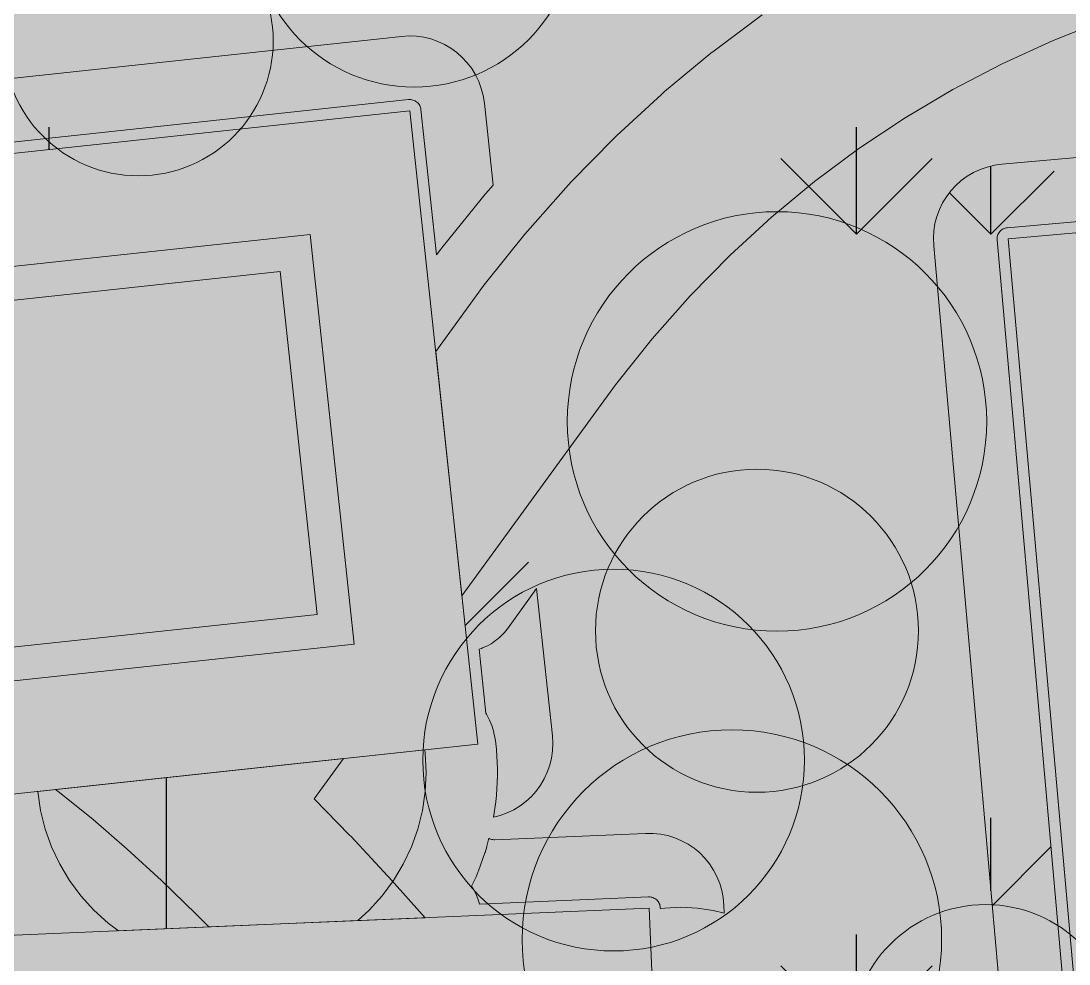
# Model space of a CAD drawing. Header units: metres. Extents: x 305909 to 307171, y 9156037 to 9156671.
# Drawn here: x 306941.19 to 306955.18, y 9156241.44 to 9156254.03 of the extents above; entities that cross this region are included whole.
import ezdxf

# ---------------------------------------------------------------- set-up
doc = ezdxf.new("R2010")
doc.units = ezdxf.units.M
for name, color, linetype, lineweight, true_color in [('B-BANGUNAN_PERDAGANGAN', 7, 'Continuous', 13, 0xde7878), ('B-BAYANGAN', 7, 'Continuous', 0, 0x76786c), ('V-POHON_PENEDUH', 7, 'Continuous', 13, 0x288232)]:
    doc.layers.add(name, color=color, linetype=linetype, lineweight=lineweight, true_color=true_color)
for name, color, linetype in [('D-JALUR_TAMAN', 7, 'Continuous'), ('D-SIMPUL_TAMAN', 7, 'Continuous'), ('G-PERKERASAN', 7, 'Continuous'), ('V-SEMAK', 7, 'Continuous'), ('V-TAMAN_KAWASAN', 7, 'Continuous')]:
    doc.layers.add(name, color=color, linetype=linetype)

# ---------------------------------------------------------------- blocks, each defined once
blk = doc.blocks.new('POHON2')
at = {"true_color": 0x84b24a}
h = blk.add_hatch(color=65, dxfattribs=at)
h.dxf.hatch_style = 1
edge = h.paths.add_edge_path()
edge.add_arc((0.1391, 0.428), 0.6, 0, 360)
h = blk.add_hatch(color=65, dxfattribs=at)
h.dxf.hatch_style = 1
edge = h.paths.add_edge_path()
edge.add_arc((-0.3641, 0.2645), 0.5, 0, 360)
at = {"true_color": 0x6e7462}
h = blk.add_hatch(color=251, dxfattribs=at)
h.dxf.hatch_style = 1
edge = h.paths.add_edge_path()
edge.add_arc((0.4, -0.4), 1, 0, 360)
at = {"true_color": 0xb2ce68}
h = blk.add_hatch(color=63, dxfattribs=at)
h.dxf.hatch_style = 1
edge = h.paths.add_edge_path()
edge.add_arc((-0.18, 0.2), 0.42, 0, 360)
at = {"true_color": 0x84b24a}
h = blk.add_hatch(color=65, dxfattribs=at)
h.dxf.hatch_style = 1
edge = h.paths.add_edge_path()
edge.add_arc((0.45, 0), 0.55, 0, 360)
h = blk.add_hatch(color=65, dxfattribs=at)
h.dxf.hatch_style = 1
edge = h.paths.add_edge_path()
edge.add_arc((-0.3641, -0.2645), 0.6, 0, 360)
h = blk.add_hatch(color=65, dxfattribs=at)
h.dxf.hatch_style = 1
edge = h.paths.add_edge_path()
edge.add_arc((0.1391, -0.428), 0.55, 0, 360)
at = {"color": 87, "lineweight": 9, "true_color": 0x507832}
blk.add_circle((0, 0), 0.98, dxfattribs=at)
blk = doc.blocks.new('POHON')
at = {"true_color": 0x3e843e}
h = blk.add_hatch(color=97, dxfattribs=at)
h.dxf.hatch_style = 1
edge = h.paths.add_edge_path()
edge.add_arc((0, 0.78), 0.32, 0, 360)
at = {"true_color": 0x347638}
h = blk.add_hatch(color=97, dxfattribs=at)
h.dxf.hatch_style = 1
edge = h.paths.add_edge_path()
edge.add_arc((0, 0), 1, 0, 360)
at = {"true_color": 0x3e843e}
h = blk.add_hatch(color=97, dxfattribs=at)
h.dxf.hatch_style = 1
edge = h.paths.add_edge_path()
edge.add_arc((-0.5515, 0.5515), 0.32, 0, 360)
h = blk.add_hatch(color=97, dxfattribs=at)
h.dxf.hatch_style = 1
edge = h.paths.add_edge_path()
edge.add_arc((0.5515, 0.5515), 0.32, 0, 360)
at = {"true_color": 0x62a556}
h = blk.add_hatch(color=85, dxfattribs=at)
h.dxf.hatch_style = 1
edge = h.paths.add_edge_path()
edge.add_arc((-0.2, 0.22), 0.55, 0, 360)
at = {"true_color": 0x697060}
h = blk.add_hatch(color=251, dxfattribs=at)
h.dxf.hatch_style = 1
edge = h.paths.add_edge_path()
edge.add_arc((0.38, -0.38), 1, 0, 360)
at = {"true_color": 0x3e843e}
h = blk.add_hatch(color=97, dxfattribs=at)
h.dxf.hatch_style = 1
edge = h.paths.add_edge_path()
edge.add_arc((-0.78, 0), 0.32, 0, 360)
h = blk.add_hatch(color=97, dxfattribs=at)
h.dxf.hatch_style = 1
edge = h.paths.add_edge_path()
edge.add_arc((0.78, 0), 0.32, 0, 360)
h = blk.add_hatch(color=97, dxfattribs=at)
h.dxf.hatch_style = 1
edge = h.paths.add_edge_path()
edge.add_arc((-0.5515, -0.5515), 0.32, 0, 360)
h = blk.add_hatch(color=97, dxfattribs=at)
h.dxf.hatch_style = 1
edge = h.paths.add_edge_path()
edge.add_arc((0.5515, -0.5515), 0.32, 0, 360)
h = blk.add_hatch(color=97, dxfattribs=at)
h.dxf.hatch_style = 1
edge = h.paths.add_edge_path()
edge.add_arc((0, -0.78), 0.32, 0, 360)
at = {"color": 99, "lineweight": 9, "true_color": 0x235528}
blk.add_circle((0, 0), 1, dxfattribs=at)

msp = doc.modelspace()

# ---------------------------------------------------------------- hatches: boundary and pattern name
at = {"layer": 'B-BANGUNAN_PERDAGANGAN', "true_color": 0xc05c54}
h = msp.add_hatch(color=13, dxfattribs=at)
h.dxf.hatch_style = 1
h.paths.add_polyline_path([(306937.852, 9156259.966), (306936.556, 9156250.268), (306945.049, 9156251.182), (306945.638, 9156245.711), (306935.805, 9156244.653), (306933.196, 9156225.146), (306929.378, 9156225.657), (306929.856, 9156211.129), (306883.546, 9156209.605), (306883.025, 9156225.417), (306927.069, 9156226.867), (306931.607, 9156260.801), (306937.852, 9156259.966)])
at = {"layer": 'B-BAYANGAN', "true_color": 0x76786c}
h = msp.add_hatch(color=8, dxfattribs=at)
h.dxf.hatch_style = 1
h.paths.add_polyline_path([(306938.903, 9156258.916), (306937.606, 9156249.218), (306946.099, 9156250.132), (306946.688, 9156244.661), (306936.855, 9156243.603), (306934.246, 9156224.096), (306930.428, 9156224.607), (306930.906, 9156210.08), (306884.596, 9156208.555), (306884.075, 9156224.367), (306928.119, 9156225.817), (306932.657, 9156259.751), (306938.903, 9156258.916)])
at = {"layer": 'D-JALUR_TAMAN', "true_color": 0xeee4cc}
h = msp.add_hatch(color=254, dxfattribs=at)
h.dxf.hatch_style = 1
h.paths.add_polyline_path([(306947.36, 9156250.491), (306947.392, 9156250.532), (306947.915, 9156251.185), (306947.95, 9156251.226), (306948.497, 9156251.843), (306948.535, 9156251.883), (306949.105, 9156252.465), (306949.145, 9156252.504), (306949.739, 9156253.051), (306949.782, 9156253.089), (306950.399, 9156253.601), (306950.445, 9156253.636), (306951.086, 9156254.113), (306951.133, 9156254.147), (306951.797, 9156254.588), (306951.847, 9156254.619), (306952.534, 9156255.025), (306952.585, 9156255.053), (306953.296, 9156255.424), (306953.347, 9156255.45), (306953.7, 9156255.611), (306954.986, 9156255.526), (306955.025, 9156255.525), (306955.148, 9156255.525), (306955.206, 9156255.528), (306955.263, 9156255.536), (306955.319, 9156255.55), (306955.373, 9156255.569), (306955.426, 9156255.593), (306955.475, 9156255.622), (306955.522, 9156255.656), (306955.565, 9156255.693), (306955.605, 9156255.735), (306955.64, 9156255.781), (306955.671, 9156255.83), (306955.697, 9156255.881), (306955.718, 9156255.935), (306955.733, 9156255.99), (306955.743, 9156256.047), (306955.76, 9156256.169), (306955.763, 9156256.208), (306955.777, 9156256.409), (306956.537, 9156256.627), (306972.229, 9156255.596), (306972.798, 9156255.359), (306972.877, 9156255.322), (306973.608, 9156254.947), (306973.682, 9156254.906), (306974.393, 9156254.468), (306974.461, 9156254.423), (306975.152, 9156253.923), (306975.214, 9156253.875), (306975.886, 9156253.312), (306975.941, 9156253.263), (306976.593, 9156252.638), (306976.641, 9156252.589), (306977.274, 9156251.901), (306977.316, 9156251.853), (306977.93, 9156251.103), (306977.966, 9156251.055), (306978.56, 9156250.243), (306978.592, 9156250.197), (306979.166, 9156249.322), (306979.193, 9156249.279), (306979.747, 9156248.341), (306979.771, 9156248.3), (306980.306, 9156247.3), (306980.326, 9156247.262), (306980.841, 9156246.199), (306980.858, 9156246.163), (306981.354, 9156245.038), (306981.369, 9156245.003), (306981.51, 9156244.651), (306979.13, 9156244.628), (306978.853, 9156245.257), (306978.356, 9156246.281), (306977.842, 9156247.241), (306977.312, 9156248.137), (306976.767, 9156248.967), (306976.208, 9156249.733), (306975.634, 9156250.435), (306975.046, 9156251.073), (306974.445, 9156251.649), (306973.832, 9156252.163), (306973.205, 9156252.616), (306972.565, 9156253.01), (306971.912, 9156253.345), (306971.22, 9156253.633), (306970.498, 9156253.905), (306969.769, 9156254.151), (306969.033, 9156254.37), (306968.289, 9156254.563), (306967.537, 9156254.731), (306966.778, 9156254.872), (306966.011, 9156254.988), (306965.236, 9156255.077), (306964.453, 9156255.14), (306963.662, 9156255.178), (306962.862, 9156255.189), (306962.054, 9156255.174), (306961.237, 9156255.133), (306960.411, 9156255.065), (306959.577, 9156254.971), (306958.742, 9156254.852), (306957.939, 9156254.701), (306957.161, 9156254.517), (306956.407, 9156254.301), (306955.677, 9156254.053), (306954.971, 9156253.773), (306954.288, 9156253.461), (306953.628, 9156253.116), (306952.991, 9156252.74), (306952.375, 9156252.331), (306951.781, 9156251.889), (306951.209, 9156251.414), (306950.657, 9156250.905), (306950.125, 9156250.363), (306949.615, 9156249.787), (306949.124, 9156249.176), (306947.076, 9156246.36), (306946.726, 9156249.618), (306947.36, 9156250.491)])
h = msp.add_hatch(color=254, dxfattribs=at)
h.dxf.hatch_style = 1
h.paths.add_polyline_path([(306943.529, 9156242.11), (306943.066, 9156242.558), (306942.607, 9156242.978), (306942.152, 9156243.37), (306941.702, 9156243.734), (306941.65, 9156243.773), (306945.496, 9156244.187), (306945.103, 9156243.647), (306945.577, 9156243.165), (306945.595, 9156243.145), (306946.084, 9156242.621), (306946.101, 9156242.602), (306946.583, 9156242.061), (306943.698, 9156241.938), (306943.529, 9156242.11)])
at = {"layer": 'D-SIMPUL_TAMAN', "true_color": 0xe8dcc2}
h = msp.add_hatch(color=254, dxfattribs=at)
h.dxf.hatch_style = 1
h.paths.add_polyline_path([(306946.488, 9156243.245), (306946.402, 9156243.005), (306946.293, 9156242.774), (306946.162, 9156242.556), (306946.01, 9156242.351), (306945.838, 9156242.162), (306945.686, 9156242.023), (306942.49, 9156241.887), (306942.351, 9156241.99), (306942.162, 9156242.162), (306941.99, 9156242.351), (306941.838, 9156242.556), (306941.707, 9156242.774), (306941.598, 9156243.005), (306941.512, 9156243.245), (306941.45, 9156243.493), (306941.413, 9156243.745), (306941.412, 9156243.748), (306946.58, 9156244.303), (306946.587, 9156244.255), (306946.6, 9156244), (306946.587, 9156243.745), (306946.55, 9156243.493), (306946.488, 9156243.245)])
at = {"layer": 'D-SIMPUL_TAMAN', "true_color": 0xd2c2a0}
h = msp.add_hatch(dxfattribs=at)
h.set_pattern_fill('NET', color=9, scale=2.5)
h.paths.add_polyline_path([(306946.488, 9156243.245), (306946.402, 9156243.005), (306946.293, 9156242.774), (306946.162, 9156242.556), (306946.01, 9156242.351), (306945.838, 9156242.162), (306945.686, 9156242.023), (306942.49, 9156241.887), (306942.351, 9156241.99), (306942.162, 9156242.162), (306941.99, 9156242.351), (306941.838, 9156242.556), (306941.707, 9156242.774), (306941.598, 9156243.005), (306941.512, 9156243.245), (306941.45, 9156243.493), (306941.413, 9156243.745), (306941.412, 9156243.748), (306946.58, 9156244.303), (306946.587, 9156244.255), (306946.6, 9156244), (306946.587, 9156243.745), (306946.55, 9156243.493), (306946.488, 9156243.245)])
at = {"layer": 'G-PERKERASAN', "true_color": 0xe0ded9}
h = msp.add_hatch(color=254, dxfattribs=at)
h.dxf.hatch_style = 1
h.paths.add_polyline_path([(306943.75, 9156257.402), (306939.004, 9156257.259), (306938.296, 9156251.964), (306943.75, 9156252.55), (306943.75, 9156243.999), (306937.135, 9156243.288), (306936.916, 9156241.65), (306943.75, 9156241.941), (306943.75, 9156223.988), (306936.735, 9156223.69), (306936.199, 9156236.286), (306935.2, 9156228.814), (306936.303, 9156207.503), (306936.331, 9156207.451), (306936.58, 9156207.102), (306936.871, 9156206.787), (306937.199, 9156206.511), (306937.56, 9156206.279), (306937.946, 9156206.094), (306938.353, 9156205.959), (306938.774, 9156205.876), (306939.202, 9156205.847), (306939.648, 9156205.874), (306943.75, 9156206.375), (306943.75, 9156202.796), (306931, 9156201.32), (306931, 9156204.2), (306931, 9156204.2), (306931, 9156205.774), (306931.041, 9156205.825), (306931.282, 9156206.213), (306931.355, 9156206.378), (306931.184, 9156209.672), (306931, 9156209.666), (306931, 9156209.666), (306931, 9156221.984), (306931, 9156221.978), (306931, 9156222), (306931, 9156222), (306931, 9156392.789), (306943.75, 9156390.956), (306943.75, 9156257.402)])
h = msp.add_hatch(color=254, dxfattribs=at)
h.dxf.hatch_style = 1
h.paths.add_polyline_path([(306943.75, 9156252.55), (306946.38, 9156252.833), (306947.289, 9156244.38), (306943.75, 9156243.999), (306943.75, 9156252.55)])
h = msp.add_hatch(color=254, dxfattribs=at)
h.dxf.hatch_style = 1
h.paths.add_polyline_path([(306943.75, 9156241.941), (306949.575, 9156242.188), (306950.116, 9156229.467), (306950.118, 9156229.471), (306950.169, 9156229.556), (306950.227, 9156229.634), (306950.293, 9156229.707), (306950.366, 9156229.773), (306950.444, 9156229.831), (306950.529, 9156229.882), (306950.617, 9156229.924), (306950.71, 9156229.957), (306950.805, 9156229.981), (306950.902, 9156229.995), (306951, 9156230), (306956.245, 9156230), (306954.37, 9156251.124), (306970.964, 9156252.596), (306972.97, 9156230), (306987, 9156230), (306987.098, 9156229.995), (306987.195, 9156229.981), (306987.29, 9156229.957), (306987.383, 9156229.924), (306987.471, 9156229.882), (306987.556, 9156229.831), (306987.634, 9156229.773), (306987.707, 9156229.707), (306987.773, 9156229.634), (306987.831, 9156229.556), (306987.882, 9156229.471), (306987.924, 9156229.383), (306987.957, 9156229.29), (306987.981, 9156229.195), (306987.995, 9156229.098), (306988, 9156229), (306988, 9156213.5), (306987.995, 9156213.402), (306987.981, 9156213.305), (306987.957, 9156213.21), (306987.924, 9156213.117), (306987.882, 9156213.029), (306987.831, 9156212.944), (306987.773, 9156212.866), (306987.707, 9156212.793), (306987.634, 9156212.727), (306987.556, 9156212.669), (306987.471, 9156212.618), (306987.467, 9156212.616), (306990.23, 9156213.042), (306986.259, 9156211.833), (306984.5, 9156211.596), (306984.5, 9156213), (306987, 9156213), (306987.049, 9156213.002), (306987.098, 9156213.01), (306987.145, 9156213.022), (306987.191, 9156213.038), (306987.236, 9156213.059), (306987.278, 9156213.084), (306987.317, 9156213.113), (306987.354, 9156213.146), (306987.387, 9156213.183), (306987.416, 9156213.222), (306987.441, 9156213.264), (306987.462, 9156213.309), (306987.478, 9156213.355), (306987.49, 9156213.402), (306987.498, 9156213.451), (306987.5, 9156213.5), (306987.5, 9156229), (306987.498, 9156229.049), (306987.49, 9156229.098), (306987.478, 9156229.145), (306987.462, 9156229.191), (306987.441, 9156229.236), (306987.416, 9156229.278), (306987.387, 9156229.317), (306987.354, 9156229.354), (306987.317, 9156229.387), (306987.278, 9156229.416), (306987.236, 9156229.441), (306987.191, 9156229.462), (306987.145, 9156229.478), (306987.098, 9156229.49), (306987.049, 9156229.498), (306987, 9156229.5), (306951, 9156229.5), (306950.951, 9156229.498), (306950.902, 9156229.49), (306950.855, 9156229.478), (306950.809, 9156229.462), (306950.764, 9156229.441), (306950.722, 9156229.416), (306950.683, 9156229.387), (306950.646, 9156229.354), (306950.613, 9156229.317), (306950.584, 9156229.278), (306950.559, 9156229.236), (306950.538, 9156229.191), (306950.522, 9156229.145), (306950.51, 9156229.098), (306950.502, 9156229.049), (306950.5, 9156229), (306950.5, 9156213.5), (306950.502, 9156213.451), (306950.51, 9156213.402), (306950.522, 9156213.355), (306950.538, 9156213.309), (306950.559, 9156213.264), (306950.584, 9156213.222), (306950.613, 9156213.183), (306950.646, 9156213.146), (306950.683, 9156213.113), (306950.722, 9156213.084), (306950.764, 9156213.059), (306950.809, 9156213.038), (306950.855, 9156213.022), (306950.902, 9156213.01), (306950.951, 9156213.002), (306951, 9156213), (306953, 9156213), (306953, 9156206.323), (306947.234, 9156203.199), (306943.75, 9156202.796), (306943.75, 9156206.375), (306949.383, 9156207.063), (306949.383, 9156207.063), (306949.986, 9156207.137), (306950.272, 9156207.172), (306950.601, 9156207.235), (306950.901, 9156207.334), (306951.185, 9156207.471), (306951.449, 9156207.645), (306951.688, 9156207.852), (306951.897, 9156208.088), (306952.073, 9156208.35), (306952.214, 9156208.633), (306952.316, 9156208.932), (306952.378, 9156209.242), (306952.4, 9156209.576), (306952.4, 9156212.5), (306951, 9156212.5), (306950.902, 9156212.505), (306950.805, 9156212.519), (306950.71, 9156212.543), (306950.617, 9156212.576), (306950.529, 9156212.618), (306950.444, 9156212.669), (306950.366, 9156212.727), (306950.293, 9156212.793), (306950.227, 9156212.866), (306950.169, 9156212.944), (306950.118, 9156213.029), (306950.076, 9156213.117), (306950.043, 9156213.21), (306950.019, 9156213.305), (306950.005, 9156213.402), (306950, 9156213.5), (306950, 9156211), (306949.993, 9156210.853), (306949.971, 9156210.707), (306949.935, 9156210.565), (306949.886, 9156210.426), (306949.823, 9156210.293), (306949.747, 9156210.167), (306949.66, 9156210.048), (306949.561, 9156209.939), (306949.452, 9156209.84), (306949.333, 9156209.753), (306949.207, 9156209.677), (306949.074, 9156209.614), (306948.935, 9156209.565), (306948.793, 9156209.529), (306948.647, 9156209.507), (306948.5, 9156209.5), (306943.75, 9156209.5), (306943.75, 9156210.5), (306948.5, 9156210.5), (306948.549, 9156210.502), (306948.598, 9156210.51), (306948.645, 9156210.522), (306948.691, 9156210.538), (306948.736, 9156210.559), (306948.778, 9156210.584), (306948.817, 9156210.613), (306948.854, 9156210.646), (306948.887, 9156210.683), (306948.916, 9156210.722), (306948.941, 9156210.764), (306948.962, 9156210.809), (306948.978, 9156210.855), (306948.99, 9156210.902), (306948.998, 9156210.951), (306949, 9156211), (306949, 9156219.5), (306948.998, 9156219.549), (306948.99, 9156219.598), (306948.978, 9156219.645), (306948.962, 9156219.691), (306948.941, 9156219.736), (306948.916, 9156219.778), (306948.887, 9156219.817), (306948.854, 9156219.854), (306948.817, 9156219.887), (306948.778, 9156219.916), (306948.736, 9156219.941), (306948.691, 9156219.962), (306948.645, 9156219.978), (306948.598, 9156219.99), (306948.549, 9156219.998), (306948.5, 9156220), (306943.75, 9156220), (306943.75, 9156221), (306948.5, 9156221), (306948.647, 9156220.993), (306948.793, 9156220.971), (306948.935, 9156220.935), (306949.074, 9156220.886), (306949.207, 9156220.823), (306949.333, 9156220.747), (306949.452, 9156220.66), (306949.561, 9156220.561), (306949.66, 9156220.452), (306949.747, 9156220.333), (306949.823, 9156220.207), (306949.886, 9156220.074), (306949.935, 9156219.935), (306949.971, 9156219.793), (306949.993, 9156219.647), (306950, 9156219.5), (306950, 9156224.254), (306943.75, 9156223.988), (306943.75, 9156241.941)])
at = {"layer": 'V-SEMAK', "true_color": 0x609a52}
h = msp.add_hatch(color=85, dxfattribs=at)
h.dxf.hatch_style = 1
h.paths.add_polyline_path([(306939.49, 9156253.21), (306939.496, 9156253.196), (306939.504, 9156253.183), (306939.512, 9156253.171), (306939.522, 9156253.159), (306939.533, 9156253.149), (306939.546, 9156253.14), (306939.558, 9156253.132), (306939.572, 9156253.126), (306939.586, 9156253.12), (306939.601, 9156253.117), (306939.616, 9156253.115), (306939.631, 9156253.114), (306939.646, 9156253.115), (306946.27, 9156253.827), (306946.371, 9156253.833), (306946.469, 9156253.829), (306946.566, 9156253.816), (306946.662, 9156253.793), (306946.754, 9156253.76), (306946.843, 9156253.719), (306946.928, 9156253.67), (306947.007, 9156253.612), (306947.081, 9156253.547), (306947.147, 9156253.474), (306947.206, 9156253.396), (306947.258, 9156253.313), (306947.3, 9156253.224), (306947.334, 9156253.132), (306947.359, 9156253.037), (306947.375, 9156252.937), (306947.493, 9156251.84), (306947.389, 9156251.723), (306947.388, 9156251.722), (306947.378, 9156251.711), (306947.377, 9156251.709), (306947.342, 9156251.668), (306947.341, 9156251.667), (306947.332, 9156251.655), (306947.331, 9156251.654), (306946.807, 9156251.002), (306946.806, 9156251), (306946.797, 9156250.989), (306946.796, 9156250.988), (306946.764, 9156250.946), (306946.763, 9156250.945), (306946.755, 9156250.933), (306946.754, 9156250.932), (306946.738, 9156250.91), (306946.529, 9156252.849), (306946.527, 9156252.864), (306946.523, 9156252.878), (306946.518, 9156252.892), (306946.512, 9156252.905), (306946.504, 9156252.918), (306946.495, 9156252.929), (306946.485, 9156252.94), (306946.474, 9156252.95), (306946.462, 9156252.959), (306946.45, 9156252.966), (306946.436, 9156252.972), (306946.422, 9156252.977), (306946.408, 9156252.981), (306946.393, 9156252.983), (306946.379, 9156252.983), (306946.364, 9156252.982), (306938.47, 9156252.133), (306939.105, 9156256.887), (306939.171, 9156256.778), (306939.299, 9156256.604), (306939.444, 9156256.444), (306939.604, 9156256.299), (306939.778, 9156256.171), (306939.861, 9156256.121), (306939.481, 9156253.284), (306939.48, 9156253.269), (306939.48, 9156253.254), (306939.482, 9156253.239), (306939.485, 9156253.224), (306939.49, 9156253.21)])
at = {"layer": 'V-SEMAK', "true_color": 0x467e3e}
h = msp.add_hatch(dxfattribs=at)
h.set_pattern_fill('GRASS', color=97, scale=0.25)
h.paths.add_polyline_path([(306939.49, 9156253.21), (306939.496, 9156253.196), (306939.504, 9156253.183), (306939.512, 9156253.171), (306939.522, 9156253.159), (306939.533, 9156253.149), (306939.546, 9156253.14), (306939.558, 9156253.132), (306939.572, 9156253.126), (306939.586, 9156253.12), (306939.601, 9156253.117), (306939.616, 9156253.115), (306939.631, 9156253.114), (306939.646, 9156253.115), (306946.27, 9156253.827), (306946.371, 9156253.833), (306946.469, 9156253.829), (306946.566, 9156253.816), (306946.662, 9156253.793), (306946.754, 9156253.76), (306946.843, 9156253.719), (306946.928, 9156253.67), (306947.007, 9156253.612), (306947.081, 9156253.547), (306947.147, 9156253.474), (306947.206, 9156253.396), (306947.258, 9156253.313), (306947.3, 9156253.224), (306947.334, 9156253.132), (306947.359, 9156253.037), (306947.375, 9156252.937), (306947.493, 9156251.84), (306947.389, 9156251.723), (306947.388, 9156251.722), (306947.378, 9156251.711), (306947.377, 9156251.709), (306947.342, 9156251.668), (306947.341, 9156251.667), (306947.332, 9156251.655), (306947.331, 9156251.654), (306946.807, 9156251.002), (306946.806, 9156251), (306946.797, 9156250.989), (306946.796, 9156250.988), (306946.764, 9156250.946), (306946.763, 9156250.945), (306946.755, 9156250.933), (306946.754, 9156250.932), (306946.738, 9156250.91), (306946.529, 9156252.849), (306946.527, 9156252.864), (306946.523, 9156252.878), (306946.518, 9156252.892), (306946.512, 9156252.905), (306946.504, 9156252.918), (306946.495, 9156252.929), (306946.485, 9156252.94), (306946.474, 9156252.95), (306946.462, 9156252.959), (306946.45, 9156252.966), (306946.436, 9156252.972), (306946.422, 9156252.977), (306946.408, 9156252.981), (306946.393, 9156252.983), (306946.379, 9156252.983), (306946.364, 9156252.982), (306938.47, 9156252.133), (306939.105, 9156256.887), (306939.171, 9156256.778), (306939.299, 9156256.604), (306939.444, 9156256.444), (306939.604, 9156256.299), (306939.778, 9156256.171), (306939.861, 9156256.121), (306939.481, 9156253.284), (306939.48, 9156253.269), (306939.48, 9156253.254), (306939.482, 9156253.239), (306939.485, 9156253.224), (306939.49, 9156253.21)])
at = {"layer": 'V-SEMAK', "true_color": 0x609a52}
h = msp.add_hatch(color=85, dxfattribs=at)
h.dxf.hatch_style = 1
h.paths.add_polyline_path([(306954.288, 9156251.249), (306954.276, 9156251.24), (306954.265, 9156251.231), (306954.255, 9156251.22), (306954.246, 9156251.208), (306954.238, 9156251.195), (306954.232, 9156251.182), (306954.227, 9156251.168), (306954.223, 9156251.154), (306954.221, 9156251.14), (306954.22, 9156251.125), (306954.22, 9156251.11), (306955.535, 9156236.299), (306955.493, 9156236.285), (306955.486, 9156236.283), (306955.186, 9156236.171), (306954.869, 9156236.086), (306954.703, 9156236.06), (306953.374, 9156251.031), (306953.37, 9156251.133), (306953.376, 9156251.231), (306953.391, 9156251.328), (306953.416, 9156251.423), (306953.45, 9156251.515), (306953.493, 9156251.603), (306953.544, 9156251.687), (306953.603, 9156251.765), (306953.67, 9156251.837), (306953.743, 9156251.902), (306953.822, 9156251.96), (306953.907, 9156252.01), (306953.996, 9156252.051), (306954.089, 9156252.083), (306954.184, 9156252.106), (306954.285, 9156252.12), (306969.442, 9156253.465), (306969.542, 9156253.436), (306970.246, 9156253.198), (306970.943, 9156252.936), (306971.596, 9156252.664), (306971.98, 9156252.467), (306973.873, 9156231.137), (306973.875, 9156231.122), (306973.878, 9156231.108), (306973.883, 9156231.094), (306973.889, 9156231.08), (306973.897, 9156231.067), (306973.906, 9156231.056), (306973.916, 9156231.044), (306973.926, 9156231.034), (306973.938, 9156231.026), (306973.951, 9156231.018), (306973.964, 9156231.012), (306973.978, 9156231.007), (306973.993, 9156231.003), (306974.007, 9156231.001), (306974.022, 9156231), (306974.8, 9156231), (306974.811, 9156230.784), (306974.842, 9156230.571), (306974.895, 9156230.361), (306974.967, 9156230.158), (306974.971, 9156230.15), (306973.107, 9156230.15), (306971.114, 9156252.61), (306971.112, 9156252.624), (306971.108, 9156252.639), (306971.103, 9156252.653), (306971.097, 9156252.666), (306971.09, 9156252.679), (306971.081, 9156252.69), (306971.071, 9156252.701), (306971.06, 9156252.711), (306971.049, 9156252.72), (306971.036, 9156252.728), (306971.023, 9156252.734), (306971.009, 9156252.74), (306970.995, 9156252.743), (306970.98, 9156252.746), (306970.966, 9156252.746), (306970.951, 9156252.746), (306954.356, 9156251.273), (306954.342, 9156251.271), (306954.328, 9156251.267), (306954.314, 9156251.263), (306954.3, 9156251.256), (306954.288, 9156251.249)])
at = {"layer": 'V-SEMAK', "true_color": 0x467e3e}
h = msp.add_hatch(dxfattribs=at)
h.set_pattern_fill('GRASS', color=97, scale=0.25)
h.paths.add_polyline_path([(306954.288, 9156251.249), (306954.276, 9156251.24), (306954.265, 9156251.231), (306954.255, 9156251.22), (306954.246, 9156251.208), (306954.238, 9156251.195), (306954.232, 9156251.182), (306954.227, 9156251.168), (306954.223, 9156251.154), (306954.221, 9156251.14), (306954.22, 9156251.125), (306954.22, 9156251.11), (306955.535, 9156236.299), (306955.493, 9156236.285), (306955.486, 9156236.283), (306955.186, 9156236.171), (306954.869, 9156236.086), (306954.703, 9156236.06), (306953.374, 9156251.031), (306953.37, 9156251.133), (306953.376, 9156251.231), (306953.391, 9156251.328), (306953.416, 9156251.423), (306953.45, 9156251.515), (306953.493, 9156251.603), (306953.544, 9156251.687), (306953.603, 9156251.765), (306953.67, 9156251.837), (306953.743, 9156251.902), (306953.822, 9156251.96), (306953.907, 9156252.01), (306953.996, 9156252.051), (306954.089, 9156252.083), (306954.184, 9156252.106), (306954.285, 9156252.12), (306969.442, 9156253.465), (306969.542, 9156253.436), (306970.246, 9156253.198), (306970.943, 9156252.936), (306971.596, 9156252.664), (306971.98, 9156252.467), (306973.873, 9156231.137), (306973.875, 9156231.122), (306973.878, 9156231.108), (306973.883, 9156231.094), (306973.889, 9156231.08), (306973.897, 9156231.067), (306973.906, 9156231.056), (306973.916, 9156231.044), (306973.926, 9156231.034), (306973.938, 9156231.026), (306973.951, 9156231.018), (306973.964, 9156231.012), (306973.978, 9156231.007), (306973.993, 9156231.003), (306974.007, 9156231.001), (306974.022, 9156231), (306974.8, 9156231), (306974.811, 9156230.784), (306974.842, 9156230.571), (306974.895, 9156230.361), (306974.967, 9156230.158), (306974.971, 9156230.15), (306973.107, 9156230.15), (306971.114, 9156252.61), (306971.112, 9156252.624), (306971.108, 9156252.639), (306971.103, 9156252.653), (306971.097, 9156252.666), (306971.09, 9156252.679), (306971.081, 9156252.69), (306971.071, 9156252.701), (306971.06, 9156252.711), (306971.049, 9156252.72), (306971.036, 9156252.728), (306971.023, 9156252.734), (306971.009, 9156252.74), (306970.995, 9156252.743), (306970.98, 9156252.746), (306970.966, 9156252.746), (306970.951, 9156252.746), (306954.356, 9156251.273), (306954.342, 9156251.271), (306954.328, 9156251.267), (306954.314, 9156251.263), (306954.3, 9156251.256), (306954.288, 9156251.249)])
at = {"layer": 'V-SEMAK', "true_color": 0x609a52}
h = msp.add_hatch(color=85, dxfattribs=at)
h.dxf.hatch_style = 1
h.paths.add_polyline_path([(306947.549, 9156243.961), (306947.549, 9156244.039), (306947.549, 9156244.047), (306947.536, 9156244.301), (306947.536, 9156244.309), (306947.528, 9156244.387), (306947.527, 9156244.394), (306947.52, 9156244.443), (306947.519, 9156244.45), (306947.504, 9156244.525), (306947.501, 9156244.539), (306947.479, 9156244.612), (306947.474, 9156244.626), (306947.445, 9156244.696), (306947.439, 9156244.709), (306947.403, 9156244.777), (306947.396, 9156244.79), (306947.396, 9156244.79), (306947.304, 9156245.646), (306947.337, 9156245.657), (306947.35, 9156245.662), (306947.403, 9156245.685), (306947.416, 9156245.691), (306947.467, 9156245.719), (306947.479, 9156245.727), (306947.526, 9156245.76), (306947.538, 9156245.769), (306947.582, 9156245.806), (306947.592, 9156245.816), (306947.633, 9156245.857), (306947.642, 9156245.868), (306947.679, 9156245.913), (306947.683, 9156245.919), (306948.072, 9156246.454), (306948.283, 9156244.49), (306948.289, 9156244.389), (306948.285, 9156244.29), (306948.272, 9156244.193), (306948.249, 9156244.098), (306948.216, 9156244.005), (306948.175, 9156243.916), (306948.126, 9156243.832), (306948.068, 9156243.752), (306948.003, 9156243.679), (306947.93, 9156243.612), (306947.852, 9156243.553), (306947.768, 9156243.502), (306947.68, 9156243.459), (306947.588, 9156243.425), (306947.497, 9156243.402), (306947.527, 9156243.606), (306947.528, 9156243.613), (306947.536, 9156243.691), (306947.536, 9156243.699), (306947.549, 9156243.953), (306947.549, 9156243.961)])
at = {"layer": 'V-SEMAK', "true_color": 0x467e3e}
h = msp.add_hatch(dxfattribs=at)
h.set_pattern_fill('GRASS', color=97, scale=0.25)
h.paths.add_polyline_path([(306947.549, 9156243.961), (306947.549, 9156244.039), (306947.549, 9156244.047), (306947.536, 9156244.301), (306947.536, 9156244.309), (306947.528, 9156244.387), (306947.527, 9156244.394), (306947.52, 9156244.443), (306947.519, 9156244.45), (306947.504, 9156244.525), (306947.501, 9156244.539), (306947.479, 9156244.612), (306947.474, 9156244.626), (306947.445, 9156244.696), (306947.439, 9156244.709), (306947.403, 9156244.777), (306947.396, 9156244.79), (306947.396, 9156244.79), (306947.304, 9156245.646), (306947.337, 9156245.657), (306947.35, 9156245.662), (306947.403, 9156245.685), (306947.416, 9156245.691), (306947.467, 9156245.719), (306947.479, 9156245.727), (306947.526, 9156245.76), (306947.538, 9156245.769), (306947.582, 9156245.806), (306947.592, 9156245.816), (306947.633, 9156245.857), (306947.642, 9156245.868), (306947.679, 9156245.913), (306947.683, 9156245.919), (306948.072, 9156246.454), (306948.283, 9156244.49), (306948.289, 9156244.389), (306948.285, 9156244.29), (306948.272, 9156244.193), (306948.249, 9156244.098), (306948.216, 9156244.005), (306948.175, 9156243.916), (306948.126, 9156243.832), (306948.068, 9156243.752), (306948.003, 9156243.679), (306947.93, 9156243.612), (306947.852, 9156243.553), (306947.768, 9156243.502), (306947.68, 9156243.459), (306947.588, 9156243.425), (306947.497, 9156243.402), (306947.527, 9156243.606), (306947.528, 9156243.613), (306947.536, 9156243.691), (306947.536, 9156243.699), (306947.549, 9156243.953), (306947.549, 9156243.961)])
at = {"layer": 'V-SEMAK', "true_color": 0x609a52}
h = msp.add_hatch(color=85, dxfattribs=at)
h.dxf.hatch_style = 1
h.paths.add_polyline_path([(306947.385, 9156242.932), (306947.408, 9156243.007), (306947.41, 9156243.014), (306947.436, 9156243.121), (306947.446, 9156243.116), (306947.459, 9156243.111), (306947.473, 9156243.106), (306947.488, 9156243.103), (306947.502, 9156243.102), (306947.517, 9156243.102), (306949.528, 9156243.187), (306949.63, 9156243.187), (306949.728, 9156243.176), (306949.824, 9156243.157), (306949.918, 9156243.128), (306950.008, 9156243.089), (306950.094, 9156243.043), (306950.175, 9156242.988), (306950.251, 9156242.925), (306950.32, 9156242.855), (306950.381, 9156242.779), (306950.435, 9156242.697), (306950.481, 9156242.61), (306950.518, 9156242.519), (306950.546, 9156242.425), (306950.564, 9156242.329), (306950.574, 9156242.227), (306950.578, 9156242.12), (306950.429, 9156242.158), (306950.216, 9156242.189), (306950, 9156242.2), (306949.784, 9156242.189), (306949.725, 9156242.181), (306949.724, 9156242.195), (306949.723, 9156242.209), (306949.72, 9156242.224), (306949.716, 9156242.238), (306949.711, 9156242.252), (306949.704, 9156242.265), (306949.696, 9156242.277), (306949.686, 9156242.288), (306949.676, 9156242.299), (306949.665, 9156242.308), (306949.653, 9156242.317), (306949.64, 9156242.324), (306949.626, 9156242.329), (306949.612, 9156242.334), (306949.598, 9156242.337), (306949.583, 9156242.338), (306949.568, 9156242.338), (306947.31, 9156242.242), (306947.31, 9156242.244), (306947.293, 9156242.301), (306947.289, 9156242.315), (306947.266, 9156242.369), (306947.26, 9156242.382), (306947.233, 9156242.435), (306947.226, 9156242.447), (306947.204, 9156242.48), (306947.261, 9156242.599), (306947.264, 9156242.606), (306947.294, 9156242.678), (306947.297, 9156242.685), (306947.383, 9156242.925), (306947.385, 9156242.932)])
at = {"layer": 'V-SEMAK', "true_color": 0x467e3e}
h = msp.add_hatch(dxfattribs=at)
h.set_pattern_fill('GRASS', color=97, scale=0.25)
h.paths.add_polyline_path([(306947.385, 9156242.932), (306947.408, 9156243.007), (306947.41, 9156243.014), (306947.436, 9156243.121), (306947.446, 9156243.116), (306947.459, 9156243.111), (306947.473, 9156243.106), (306947.488, 9156243.103), (306947.502, 9156243.102), (306947.517, 9156243.102), (306949.528, 9156243.187), (306949.63, 9156243.187), (306949.728, 9156243.176), (306949.824, 9156243.157), (306949.918, 9156243.128), (306950.008, 9156243.089), (306950.094, 9156243.043), (306950.175, 9156242.988), (306950.251, 9156242.925), (306950.32, 9156242.855), (306950.381, 9156242.779), (306950.435, 9156242.697), (306950.481, 9156242.61), (306950.518, 9156242.519), (306950.546, 9156242.425), (306950.564, 9156242.329), (306950.574, 9156242.227), (306950.578, 9156242.12), (306950.429, 9156242.158), (306950.216, 9156242.189), (306950, 9156242.2), (306949.784, 9156242.189), (306949.725, 9156242.181), (306949.724, 9156242.195), (306949.723, 9156242.209), (306949.72, 9156242.224), (306949.716, 9156242.238), (306949.711, 9156242.252), (306949.704, 9156242.265), (306949.696, 9156242.277), (306949.686, 9156242.288), (306949.676, 9156242.299), (306949.665, 9156242.308), (306949.653, 9156242.317), (306949.64, 9156242.324), (306949.626, 9156242.329), (306949.612, 9156242.334), (306949.598, 9156242.337), (306949.583, 9156242.338), (306949.568, 9156242.338), (306947.31, 9156242.242), (306947.31, 9156242.244), (306947.293, 9156242.301), (306947.289, 9156242.315), (306947.266, 9156242.369), (306947.26, 9156242.382), (306947.233, 9156242.435), (306947.226, 9156242.447), (306947.204, 9156242.48), (306947.261, 9156242.599), (306947.264, 9156242.606), (306947.294, 9156242.678), (306947.297, 9156242.685), (306947.383, 9156242.925), (306947.385, 9156242.932)])
at = {"layer": 'V-TAMAN_KAWASAN', "true_color": 0xb6d892}
h = msp.add_hatch(color=71, dxfattribs=at)
h.dxf.hatch_style = 1
h.paths.add_polyline_path([(306987.882, 9156213.029), (306987.924, 9156213.117), (306987.957, 9156213.21), (306987.981, 9156213.305), (306987.995, 9156213.402), (306988, 9156213.5), (306988, 9156229), (306987.995, 9156229.098), (306987.981, 9156229.195), (306987.957, 9156229.29), (306987.924, 9156229.383), (306987.882, 9156229.471), (306987.831, 9156229.556), (306987.773, 9156229.634), (306987.707, 9156229.707), (306987.634, 9156229.773), (306987.556, 9156229.831), (306987.471, 9156229.882), (306987.383, 9156229.924), (306987.29, 9156229.957), (306987.195, 9156229.981), (306987.098, 9156229.995), (306987, 9156230), (306972.97, 9156230), (306970.964, 9156252.596), (306954.37, 9156251.124), (306956.245, 9156230), (306951, 9156230), (306950.902, 9156229.995), (306950.805, 9156229.981), (306950.71, 9156229.957), (306950.617, 9156229.924), (306950.529, 9156229.882), (306950.444, 9156229.831), (306950.366, 9156229.773), (306950.293, 9156229.707), (306950.227, 9156229.634), (306950.169, 9156229.556), (306950.118, 9156229.471), (306950.116, 9156229.467), (306949.575, 9156242.188), (306936.916, 9156241.65), (306937.135, 9156243.288), (306947.289, 9156244.38), (306946.38, 9156252.833), (306938.296, 9156251.964), (306939.004, 9156257.259), (306948.636, 9156257.549), (306948.579, 9156256.68), (306948.578, 9156256.641), (306948.578, 9156256.518), (306948.58, 9156256.46), (306948.589, 9156256.403), (306948.602, 9156256.347), (306948.621, 9156256.293), (306948.645, 9156256.24), (306948.674, 9156256.191), (306948.708, 9156256.144), (306948.746, 9156256.101), (306948.788, 9156256.061), (306948.833, 9156256.026), (306948.882, 9156255.995), (306948.933, 9156255.969), (306948.987, 9156255.948), (306949.042, 9156255.933), (306949.099, 9156255.923), (306949.221, 9156255.906), (306949.26, 9156255.903), (306954.986, 9156255.526), (306955.025, 9156255.525), (306955.148, 9156255.525), (306955.206, 9156255.528), (306955.263, 9156255.536), (306955.319, 9156255.55), (306955.373, 9156255.569), (306955.426, 9156255.593), (306955.475, 9156255.622), (306955.522, 9156255.656), (306955.565, 9156255.693), (306955.605, 9156255.735), (306955.64, 9156255.781), (306955.671, 9156255.83), (306955.697, 9156255.881), (306955.718, 9156255.935), (306955.733, 9156255.99), (306955.743, 9156256.047), (306955.76, 9156256.169), (306955.763, 9156256.208), (306955.794, 9156256.676), (306982.636, 9156254.912), (306982.908, 9156259.047), (306990.516, 9156259.005), (306990.33, 9156254.759), (306990.33, 9156254.747), (306990.328, 9156254.667), (306990.328, 9156254.63), (306990.334, 9156254.469), (306990.336, 9156254.433), (306990.344, 9156254.353), (306990.346, 9156254.341), (306990.955, 9156249.184), (306990.956, 9156249.178), (306990.962, 9156249.135), (306990.963, 9156249.129), (306990.965, 9156249.108), (306990.966, 9156249.102), (306990.973, 9156249.06), (306990.974, 9156249.054), (306991.669, 9156244.749), (306978.672, 9156244.623), (306978.779, 9156233.48), (306992.091, 9156233.608), (306990.23, 9156213.042), (306990.23, 9156213.042), (306987.467, 9156212.616), (306987.471, 9156212.618), (306987.556, 9156212.669), (306987.634, 9156212.727), (306987.707, 9156212.793), (306987.773, 9156212.866), (306987.831, 9156212.944), (306987.882, 9156213.029)])
at = {"layer": 'V-TAMAN_KAWASAN', "true_color": 0x96c276}
h = msp.add_hatch(dxfattribs=at)
h.set_pattern_fill('GRASS', color=73, scale=0.3)
h.paths.add_polyline_path([(306987.882, 9156213.029), (306987.924, 9156213.117), (306987.957, 9156213.21), (306987.981, 9156213.305), (306987.995, 9156213.402), (306988, 9156213.5), (306988, 9156229), (306987.995, 9156229.098), (306987.981, 9156229.195), (306987.957, 9156229.29), (306987.924, 9156229.383), (306987.882, 9156229.471), (306987.831, 9156229.556), (306987.773, 9156229.634), (306987.707, 9156229.707), (306987.634, 9156229.773), (306987.556, 9156229.831), (306987.471, 9156229.882), (306987.383, 9156229.924), (306987.29, 9156229.957), (306987.195, 9156229.981), (306987.098, 9156229.995), (306987, 9156230), (306972.97, 9156230), (306970.964, 9156252.596), (306954.37, 9156251.124), (306956.245, 9156230), (306951, 9156230), (306950.902, 9156229.995), (306950.805, 9156229.981), (306950.71, 9156229.957), (306950.617, 9156229.924), (306950.529, 9156229.882), (306950.444, 9156229.831), (306950.366, 9156229.773), (306950.293, 9156229.707), (306950.227, 9156229.634), (306950.169, 9156229.556), (306950.118, 9156229.471), (306950.116, 9156229.467), (306949.575, 9156242.188), (306936.916, 9156241.65), (306937.135, 9156243.288), (306947.289, 9156244.38), (306946.38, 9156252.833), (306938.296, 9156251.964), (306939.004, 9156257.259), (306948.636, 9156257.549), (306948.579, 9156256.68), (306948.578, 9156256.641), (306948.578, 9156256.518), (306948.58, 9156256.46), (306948.589, 9156256.403), (306948.602, 9156256.347), (306948.621, 9156256.293), (306948.645, 9156256.24), (306948.674, 9156256.191), (306948.708, 9156256.144), (306948.746, 9156256.101), (306948.788, 9156256.061), (306948.833, 9156256.026), (306948.882, 9156255.995), (306948.933, 9156255.969), (306948.987, 9156255.948), (306949.042, 9156255.933), (306949.099, 9156255.923), (306949.221, 9156255.906), (306949.26, 9156255.903), (306954.986, 9156255.526), (306955.025, 9156255.525), (306955.148, 9156255.525), (306955.206, 9156255.528), (306955.263, 9156255.536), (306955.319, 9156255.55), (306955.373, 9156255.569), (306955.426, 9156255.593), (306955.475, 9156255.622), (306955.522, 9156255.656), (306955.565, 9156255.693), (306955.605, 9156255.735), (306955.64, 9156255.781), (306955.671, 9156255.83), (306955.697, 9156255.881), (306955.718, 9156255.935), (306955.733, 9156255.99), (306955.743, 9156256.047), (306955.76, 9156256.169), (306955.763, 9156256.208), (306955.794, 9156256.676), (306982.636, 9156254.912), (306982.908, 9156259.047), (306990.516, 9156259.005), (306990.33, 9156254.759), (306990.33, 9156254.747), (306990.328, 9156254.667), (306990.328, 9156254.63), (306990.334, 9156254.469), (306990.336, 9156254.433), (306990.344, 9156254.353), (306990.346, 9156254.341), (306990.955, 9156249.184), (306990.956, 9156249.178), (306990.962, 9156249.135), (306990.963, 9156249.129), (306990.965, 9156249.108), (306990.966, 9156249.102), (306990.973, 9156249.06), (306990.974, 9156249.054), (306991.669, 9156244.749), (306978.672, 9156244.623), (306978.779, 9156233.48), (306992.091, 9156233.608), (306990.23, 9156213.042), (306990.23, 9156213.042), (306987.467, 9156212.616), (306987.471, 9156212.618), (306987.556, 9156212.669), (306987.634, 9156212.727), (306987.707, 9156212.793), (306987.773, 9156212.866), (306987.831, 9156212.944), (306987.882, 9156213.029)])

# ---------------------------------------------------------------- linework, layer by layer
at = {"layer": 'B-BANGUNAN_PERDAGANGAN', "color": 29, "lineweight": 13, "true_color": 0x69322e}
msp.add_lwpolyline([(306937.852, 9156259.966), (306936.556, 9156250.268), (306945.049, 9156251.182), (306945.638, 9156245.711), (306935.805, 9156244.653), (306933.196, 9156225.146), (306929.378, 9156225.657), (306929.856, 9156211.129), (306883.546, 9156209.605), (306883.025, 9156225.417), (306927.069, 9156226.867), (306931.607, 9156260.801), (306937.852, 9156259.966)], close=True, dxfattribs=at)
at = {"layer": 'B-BANGUNAN_PERDAGANGAN', "color": 13, "lineweight": 9, "true_color": 0xe26c63}
msp.add_lwpolyline([(306936.604, 9156249.821), (306944.65, 9156250.686), (306945.142, 9156246.11), (306935.757, 9156245.101)], dxfattribs=at)
at = {"layer": 'D-JALUR_TAMAN', "color": 253, "lineweight": 9, "true_color": 0xb9b19f}
msp.add_lwpolyline([(306955.677, 9156254.053), (306954.971, 9156253.773), (306954.288, 9156253.461), (306953.628, 9156253.116), (306952.991, 9156252.74), (306952.375, 9156252.331), (306951.781, 9156251.889), (306951.209, 9156251.414), (306950.657, 9156250.905), (306950.125, 9156250.363), (306949.615, 9156249.787), (306949.124, 9156249.176), (306947.076, 9156246.36), (306946.726, 9156249.618), (306947.36, 9156250.491), (306947.36, 9156250.491), (306947.392, 9156250.532), (306947.915, 9156251.185), (306947.95, 9156251.226), (306948.497, 9156251.843), (306948.535, 9156251.883), (306949.105, 9156252.465), (306949.145, 9156252.504), (306949.739, 9156253.051), (306949.782, 9156253.089), (306950.399, 9156253.601), (306950.445, 9156253.636), (306951.086, 9156254.113)], dxfattribs=at)
msp.add_lwpolyline([(306943.529, 9156242.11), (306943.066, 9156242.558), (306942.607, 9156242.978), (306942.152, 9156243.37), (306941.702, 9156243.734), (306941.65, 9156243.773), (306945.496, 9156244.187), (306945.103, 9156243.647), (306945.577, 9156243.165), (306945.595, 9156243.145), (306946.084, 9156242.621), (306946.101, 9156242.602), (306946.583, 9156242.061), (306943.698, 9156241.938), (306943.529, 9156242.11)], close=True, dxfattribs=at)
at = {"layer": 'D-SIMPUL_TAMAN', "color": 253, "lineweight": 9, "true_color": 0xb4ab97}
msp.add_lwpolyline([(306946.488, 9156243.245), (306946.402, 9156243.005), (306946.293, 9156242.774), (306946.162, 9156242.556), (306946.01, 9156242.351), (306945.838, 9156242.162), (306945.686, 9156242.023), (306942.49, 9156241.887), (306942.351, 9156241.99), (306942.162, 9156242.162), (306941.99, 9156242.351), (306941.838, 9156242.556), (306941.707, 9156242.774), (306941.598, 9156243.005), (306941.512, 9156243.245), (306941.45, 9156243.493), (306941.413, 9156243.745), (306941.412, 9156243.748), (306946.58, 9156244.303), (306946.587, 9156244.255), (306946.6, 9156244), (306946.587, 9156243.745), (306946.55, 9156243.493), (306946.488, 9156243.245)], close=True, dxfattribs=at)
at = {"layer": 'V-SEMAK', "color": 87, "lineweight": 9, "true_color": 0x4a783f}
for points in [[(306939.646, 9156253.115), (306946.27, 9156253.827), (306946.371, 9156253.833), (306946.469, 9156253.829), (306946.566, 9156253.816), (306946.662, 9156253.793), (306946.754, 9156253.76), (306946.843, 9156253.719), (306946.928, 9156253.67), (306947.007, 9156253.612), (306947.081, 9156253.547), (306947.147, 9156253.474), (306947.206, 9156253.396), (306947.258, 9156253.313), (306947.3, 9156253.224), (306947.334, 9156253.132), (306947.359, 9156253.037), (306947.375, 9156252.937), (306947.493, 9156251.84), (306947.389, 9156251.723), (306947.388, 9156251.722), (306947.378, 9156251.711), (306947.377, 9156251.709), (306947.342, 9156251.668), (306947.341, 9156251.667), (306947.332, 9156251.655), (306947.331, 9156251.654), (306946.807, 9156251.002), (306946.806, 9156251), (306946.797, 9156250.989), (306946.796, 9156250.988), (306946.764, 9156250.946), (306946.763, 9156250.945), (306946.755, 9156250.933), (306946.754, 9156250.932), (306946.738, 9156250.91), (306946.529, 9156252.849), (306946.527, 9156252.864), (306946.523, 9156252.878), (306946.518, 9156252.892), (306946.512, 9156252.905), (306946.504, 9156252.918), (306946.495, 9156252.929), (306946.485, 9156252.94), (306946.474, 9156252.95), (306946.462, 9156252.959), (306946.45, 9156252.966), (306946.436, 9156252.972), (306946.422, 9156252.977), (306946.408, 9156252.981), (306946.393, 9156252.983), (306946.379, 9156252.983), (306946.364, 9156252.982), (306938.47, 9156252.133)], [(306955.186, 9156236.171), (306954.869, 9156236.086), (306954.703, 9156236.06), (306953.374, 9156251.031), (306953.37, 9156251.133), (306953.376, 9156251.231), (306953.391, 9156251.328), (306953.416, 9156251.423), (306953.45, 9156251.515), (306953.493, 9156251.603), (306953.544, 9156251.687), (306953.603, 9156251.765), (306953.67, 9156251.837), (306953.743, 9156251.902), (306953.822, 9156251.96), (306953.907, 9156252.01), (306953.996, 9156252.051), (306954.089, 9156252.083), (306954.184, 9156252.106), (306954.285, 9156252.12), (306969.442, 9156253.465)], [(306970.951, 9156252.746), (306954.356, 9156251.273), (306954.342, 9156251.271), (306954.328, 9156251.267), (306954.314, 9156251.263), (306954.3, 9156251.256), (306954.288, 9156251.249), (306954.288, 9156251.249), (306954.276, 9156251.24), (306954.265, 9156251.231), (306954.255, 9156251.22), (306954.246, 9156251.208), (306954.238, 9156251.195), (306954.232, 9156251.182), (306954.227, 9156251.168), (306954.223, 9156251.154), (306954.221, 9156251.14), (306954.22, 9156251.125), (306954.22, 9156251.11), (306955.535, 9156236.299)]]:
    msp.add_lwpolyline(points, dxfattribs=at)
for points in [[(306947.549, 9156243.961), (306947.549, 9156244.039), (306947.549, 9156244.047), (306947.536, 9156244.301), (306947.536, 9156244.309), (306947.528, 9156244.387), (306947.527, 9156244.394), (306947.52, 9156244.443), (306947.519, 9156244.45), (306947.504, 9156244.525), (306947.501, 9156244.539), (306947.479, 9156244.612), (306947.474, 9156244.626), (306947.445, 9156244.696), (306947.439, 9156244.709), (306947.403, 9156244.777), (306947.396, 9156244.79), (306947.396, 9156244.79), (306947.304, 9156245.646), (306947.337, 9156245.657), (306947.35, 9156245.662), (306947.403, 9156245.685), (306947.416, 9156245.691), (306947.467, 9156245.719), (306947.479, 9156245.727), (306947.526, 9156245.76), (306947.538, 9156245.769), (306947.582, 9156245.806), (306947.592, 9156245.816), (306947.633, 9156245.857), (306947.642, 9156245.868), (306947.679, 9156245.913), (306947.683, 9156245.919), (306948.072, 9156246.454), (306948.283, 9156244.49), (306948.289, 9156244.389), (306948.285, 9156244.29), (306948.272, 9156244.193), (306948.249, 9156244.098), (306948.216, 9156244.005), (306948.175, 9156243.916), (306948.126, 9156243.832), (306948.068, 9156243.752), (306948.003, 9156243.679), (306947.93, 9156243.612), (306947.852, 9156243.553), (306947.768, 9156243.502), (306947.68, 9156243.459), (306947.588, 9156243.425), (306947.497, 9156243.402), (306947.527, 9156243.606), (306947.528, 9156243.613), (306947.536, 9156243.691), (306947.536, 9156243.699), (306947.549, 9156243.953), (306947.549, 9156243.961)], [(306947.385, 9156242.932), (306947.408, 9156243.007), (306947.41, 9156243.014), (306947.436, 9156243.121), (306947.446, 9156243.116), (306947.459, 9156243.111), (306947.473, 9156243.106), (306947.488, 9156243.103), (306947.502, 9156243.102), (306947.517, 9156243.102), (306949.528, 9156243.187), (306949.63, 9156243.187), (306949.728, 9156243.176), (306949.824, 9156243.157), (306949.918, 9156243.128), (306950.008, 9156243.089), (306950.094, 9156243.043), (306950.175, 9156242.988), (306950.251, 9156242.925), (306950.32, 9156242.855), (306950.381, 9156242.779), (306950.435, 9156242.697), (306950.481, 9156242.61), (306950.518, 9156242.519), (306950.546, 9156242.425), (306950.564, 9156242.329), (306950.574, 9156242.227), (306950.578, 9156242.12), (306950.429, 9156242.158), (306950.216, 9156242.189), (306950, 9156242.2), (306949.784, 9156242.189), (306949.725, 9156242.181), (306949.724, 9156242.195), (306949.723, 9156242.209), (306949.72, 9156242.224), (306949.716, 9156242.238), (306949.711, 9156242.252), (306949.704, 9156242.265), (306949.696, 9156242.277), (306949.686, 9156242.288), (306949.676, 9156242.299), (306949.665, 9156242.308), (306949.653, 9156242.317), (306949.64, 9156242.324), (306949.626, 9156242.329), (306949.612, 9156242.334), (306949.598, 9156242.337), (306949.583, 9156242.338), (306949.568, 9156242.338), (306947.31, 9156242.242), (306947.31, 9156242.244), (306947.293, 9156242.301), (306947.289, 9156242.315), (306947.266, 9156242.369), (306947.26, 9156242.382), (306947.233, 9156242.435), (306947.226, 9156242.447), (306947.204, 9156242.48), (306947.261, 9156242.599), (306947.264, 9156242.606), (306947.294, 9156242.678), (306947.297, 9156242.685), (306947.383, 9156242.925), (306947.385, 9156242.932)]]:
    msp.add_lwpolyline(points, close=True, dxfattribs=at)
at = {"layer": 'V-TAMAN_KAWASAN', "color": 73, "lineweight": 9, "true_color": 0x8da871}
for points in [[(306937.135, 9156243.288), (306947.289, 9156244.38), (306946.38, 9156252.833), (306938.296, 9156251.964)], [(306970.964, 9156252.596), (306954.37, 9156251.124), (306956.245, 9156230)], [(306950.116, 9156229.467), (306949.575, 9156242.188), (306936.916, 9156241.65)]]:
    msp.add_lwpolyline(points, dxfattribs=at)

# ---------------------------------------------------------------- block references
at = {"layer": 'V-POHON_PENEDUH'}
for name, p, xscale, yscale, rotation in [('POHON2', (306946.438, 9156255.306), 2.2, 2.2, 93.37132629727567), ('POHON', (306942.756, 9156253.766), 1.8, 1.8, 274.9247223967118), ('POHON', (306951.282, 9156248.686), 2.8, 2.8, 166.7377944625858), ('POHON2', (306951.015, 9156245.892), 2.2, 2.2, 31.22994876128793), ('POHON2', (306949.101, 9156244.165), 2.6, 2.6, 320.0439615865634), ('POHON', (306950.68, 9156241.77), 2.8, 2.8, 284.0887551672995), ('POHON', (306954.068, 9156240.436), 1.8, 1.8, 357.5204483101801)]:
    msp.add_blockref(name, p, dxfattribs=dict(at, xscale=xscale, yscale=yscale, rotation=rotation))

doc.saveas('drawing.dxf')
